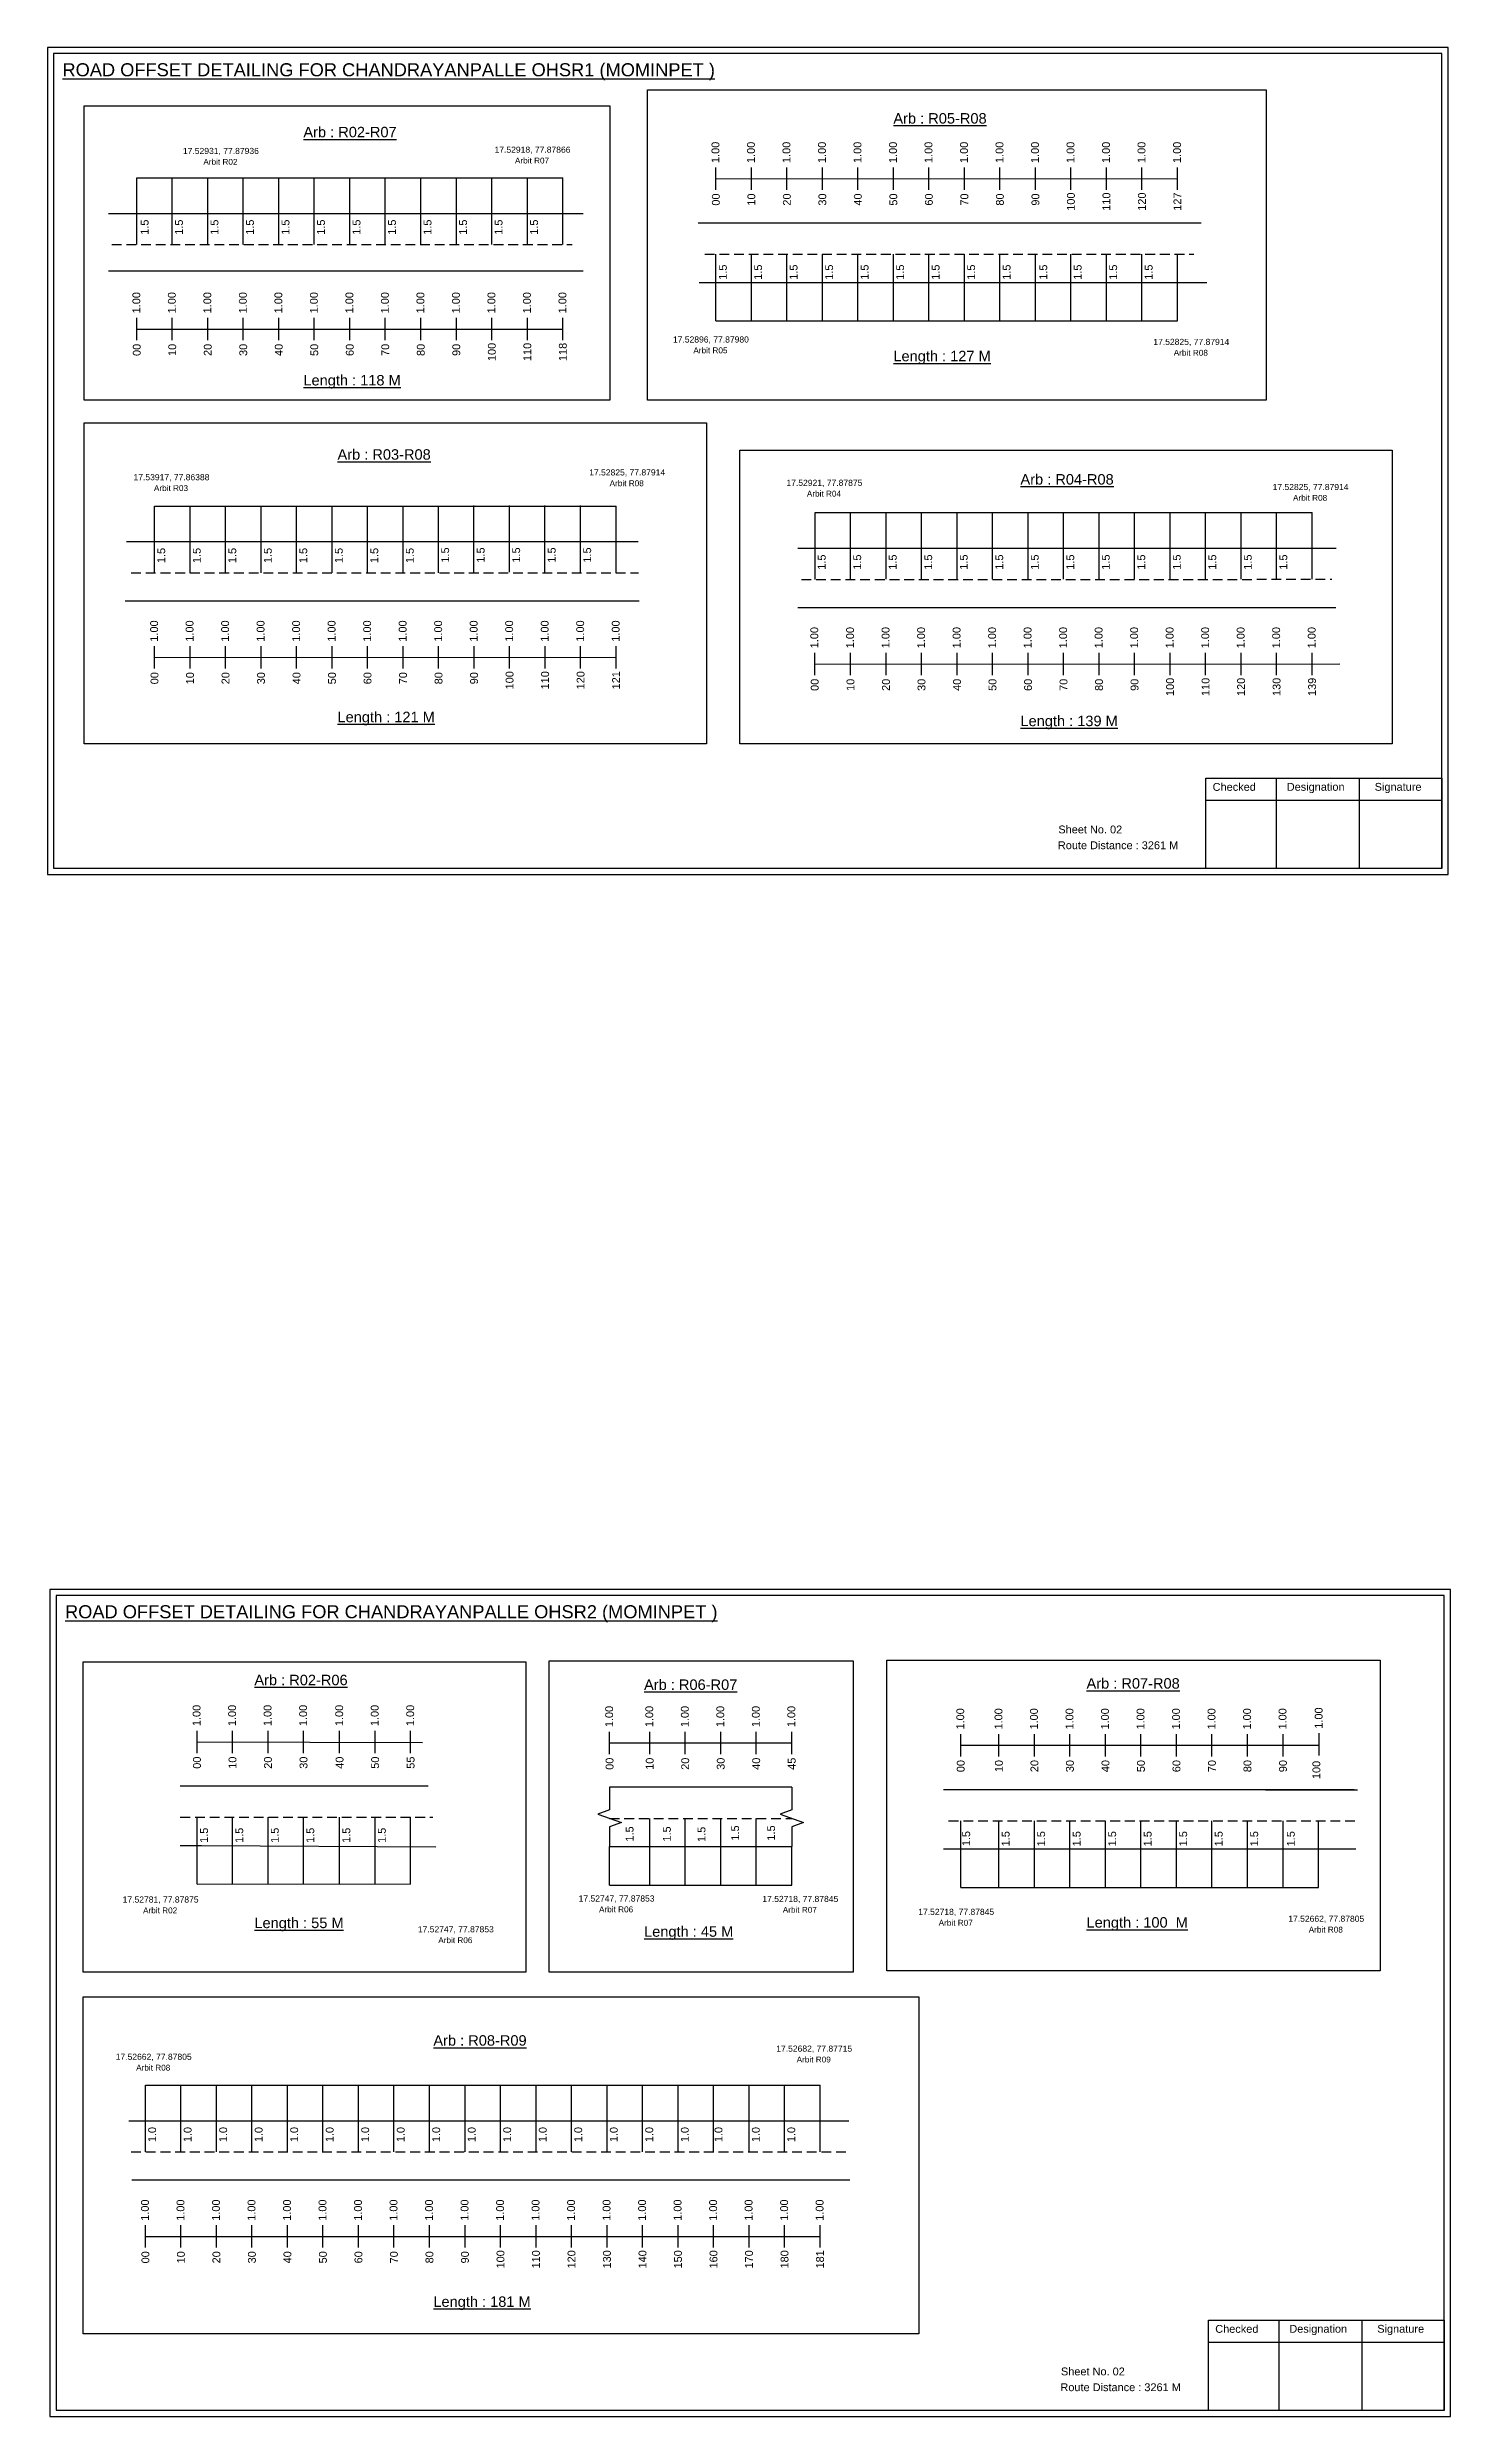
# Model space of a CAD drawing. Header units: inches. Extents: x 344 to 6776, y 358 to 1565.
# Drawn here: x 4092 to 4630, y 483 to 1390 of the extents above; entities that cross this region are included whole.
import ezdxf

# ---------------------------------------------------------------- set-up
doc = ezdxf.new("R2010")
doc.units = ezdxf.units.IN
doc.header["$MEASUREMENT"] = 0
doc.linetypes.add('DASHED2', pattern=[0.375, 0.25, -0.125])
for name, color, linetype in [('PDF_Geometry', 7, 'Continuous'), ('PDF_Text', 5, 'Continuous'), ('pipe', 5, 'Continuous')]:
    doc.layers.add(name, color=color, linetype=linetype)
doc.styles.add('PDF Arial', font='arial.ttf')
doc.styles.get("Standard").update_dxf_attribs({"font": 'arial.ttf'})

msp = doc.modelspace()

# ---------------------------------------------------------------- linework, layer by layer
at = {"color": 217, "true_color": 0x93278f}
for p, q in [((4348.37, 1335.63), (4348.37, 1344.19)), ((4361.97, 1335.63), (4361.97, 1344.19)), ((4375.57, 1335.63), (4375.57, 1344.19)), ((4389.17, 1335.63), (4389.17, 1344.19)), ((4402.77, 1335.63), (4402.77, 1344.19)), ((4416.37, 1335.63), (4416.37, 1344.19)), ((4429.97, 1335.63), (4429.97, 1344.19)), ((4443.57, 1335.63), (4443.57, 1344.19)), ((4457.17, 1335.63), (4457.17, 1344.19)), ((4470.77, 1335.63), (4470.77, 1344.19)), ((4484.37, 1335.63), (4484.37, 1344.19)), ((4497.97, 1335.63), (4497.97, 1344.19)), ((4511.57, 1335.63), (4511.57, 1344.19)), ((4525.17, 1335.63), (4525.17, 1344.19)), ((4348.37, 1339.9), (4525.17, 1340.02)), ((4126.56, 1278.08), (4126.56, 1286.63)), ((4126.56, 1282.34), (4289.76, 1282.38)), ((4140.16, 1278.08), (4140.16, 1286.63)), ((4153.76, 1278.08), (4153.76, 1286.63)), ((4167.36, 1278.08), (4167.36, 1286.63)), ((4180.96, 1278.08), (4180.96, 1286.63)), ((4194.56, 1278.08), (4194.56, 1286.63)), ((4208.16, 1278.08), (4208.16, 1286.63)), ((4221.76, 1278.08), (4221.76, 1286.63)), ((4235.36, 1278.08), (4235.36, 1286.63)), ((4248.96, 1278.08), (4248.96, 1286.63)), ((4262.56, 1278.08), (4262.56, 1286.63)), ((4276.16, 1278.08), (4276.16, 1286.63)), ((4289.76, 1278.08), (4289.76, 1286.63)), ((4133.37, 1152.38), (4133.37, 1160.94)), ((4133.37, 1156.65), (4310.17, 1156.71)), ((4146.97, 1152.38), (4146.97, 1160.94)), ((4160.57, 1152.38), (4160.57, 1160.94)), ((4174.17, 1152.38), (4174.17, 1160.94)), ((4187.77, 1152.38), (4187.77, 1160.94)), ((4201.37, 1152.38), (4201.37, 1160.94)), ((4214.97, 1152.38), (4214.97, 1160.94)), ((4228.57, 1152.38), (4228.57, 1160.94)), ((4242.17, 1152.38), (4242.17, 1160.94)), ((4255.77, 1152.38), (4255.77, 1160.94)), ((4269.37, 1152.38), (4269.37, 1160.94)), ((4282.97, 1152.38), (4282.97, 1160.94)), ((4296.57, 1152.38), (4296.57, 1160.94)), ((4310.17, 1152.38), (4310.17, 1160.94)), ((4386.23, 1149.86), (4386.23, 1158.42)), ((4386.23, 1154.13), (4587.29, 1154.17)), ((4399.93, 1149.86), (4399.93, 1158.42)), ((4413.53, 1149.86), (4413.53, 1158.42)), ((4427.13, 1149.86), (4427.13, 1158.42)), ((4440.73, 1149.86), (4440.73, 1158.42)), ((4454.33, 1149.86), (4454.33, 1158.42)), ((4467.93, 1149.86), (4467.93, 1158.42)), ((4481.53, 1149.86), (4481.53, 1158.42)), ((4495.13, 1149.86), (4495.13, 1158.42)), ((4508.73, 1149.86), (4508.73, 1158.42)), ((4522.33, 1149.86), (4522.33, 1158.42)), ((4535.93, 1149.86), (4535.93, 1158.42)), ((4549.53, 1149.86), (4549.53, 1158.42)), ((4563.13, 1149.86), (4563.13, 1158.42)), ((4576.73, 1149.86), (4576.73, 1158.42)), ((4149.65, 737.21), (4149.65, 745.77)), ((4163.25, 737.21), (4163.25, 745.77)), ((4176.85, 737.21), (4176.85, 745.77)), ((4190.45, 737.21), (4190.45, 745.77)), ((4204.26, 737.21), (4204.26, 745.77)), ((4217.86, 737.21), (4217.86, 745.77)), ((4231.46, 737.21), (4231.46, 745.77)), ((4307.66, 736.81), (4307.66, 745.37)), ((4323.03, 736.81), (4323.03, 745.37)), ((4336.63, 736.81), (4336.63, 745.37)), ((4350.23, 736.81), (4350.23, 745.37)), ((4363.83, 736.81), (4363.83, 745.37)), ((4377.43, 736.81), (4377.43, 745.37)), ((4442.15, 735.9), (4442.15, 744.46)), ((4456.78, 735.9), (4456.78, 744.46)), ((4470.38, 735.9), (4470.38, 744.46)), ((4483.98, 735.9), (4483.98, 744.46)), ((4497.58, 735.9), (4497.58, 744.46)), ((4511.18, 735.9), (4511.18, 744.46)), ((4524.78, 735.9), (4524.78, 744.46)), ((4538.38, 735.9), (4538.38, 744.46)), ((4551.98, 735.9), (4551.98, 744.46)), ((4565.58, 735.9), (4565.58, 744.46)), ((4579.4, 736.23), (4579.4, 744.79)), ((4149.65, 741.48), (4235.97, 741.24)), ((4307.66, 741.08), (4377.43, 741.08)), ((4442.15, 740.18), (4579.4, 740.26)), ((4129.88, 547.85), (4129.88, 556.4)), ((4143.48, 547.85), (4143.48, 556.4)), ((4157.08, 547.85), (4157.08, 556.4)), ((4170.68, 547.85), (4170.68, 556.4)), ((4184.28, 547.85), (4184.28, 556.4)), ((4197.88, 547.85), (4197.88, 556.4)), ((4211.48, 547.85), (4211.48, 556.4)), ((4225.08, 547.85), (4225.08, 556.4)), ((4238.68, 547.85), (4238.68, 556.4)), ((4252.28, 547.85), (4252.28, 556.4)), ((4265.88, 547.85), (4265.88, 556.4)), ((4279.48, 547.85), (4279.48, 556.4)), ((4293.08, 547.85), (4293.08, 556.4)), ((4306.68, 547.85), (4306.68, 556.4)), ((4320.28, 547.85), (4320.28, 556.4)), ((4333.88, 547.85), (4333.88, 556.4)), ((4347.48, 547.85), (4347.48, 556.4)), ((4361.08, 547.85), (4361.08, 556.4)), ((4374.68, 547.85), (4374.68, 556.4)), ((4388.28, 547.85), (4388.28, 556.4)), ((4129.88, 552.11), (4388.28, 552.17))]:
    msp.add_line(p, q, dxfattribs=at)
at = {"color": 5}
for p, q in [((4126.56, 1340.31), (4289.76, 1340.31)), ((4348.37, 1285.49), (4525.17, 1285.49)), ((4133.37, 1214.62), (4310.17, 1214.62)), ((4386.33, 1212.09), (4576.73, 1212.09)), ((4149.65, 687.07), (4231.46, 687.1)), ((4307.66, 686.67), (4377.43, 686.67)), ((4442.15, 685.76), (4579.18, 685.76)), ((4129.88, 610.06), (4388.28, 610.08))]:
    msp.add_line(p, q, dxfattribs=at)
for p, q in [((4126.56, 1314.77), (4126.56, 1340.31)), ((4140.16, 1314.77), (4140.16, 1340.31)), ((4153.76, 1314.77), (4153.76, 1340.31)), ((4167.36, 1314.77), (4167.36, 1340.31)), ((4180.96, 1314.77), (4180.96, 1340.31)), ((4194.56, 1314.77), (4194.56, 1340.31)), ((4208.16, 1314.77), (4208.16, 1340.31)), ((4221.76, 1314.77), (4221.76, 1340.31)), ((4235.36, 1314.77), (4235.36, 1340.31)), ((4248.96, 1314.77), (4248.96, 1340.31)), ((4262.56, 1314.77), (4262.56, 1340.31)), ((4276.16, 1314.77), (4276.16, 1340.31)), ((4289.76, 1314.77), (4289.76, 1340.31)), ((4115.68, 1326.66), (4297.59, 1326.66)), ((4534.22, 1322.91), (4341.52, 1322.91)), ((4348.37, 1285.49), (4348.37, 1311.02)), ((4361.97, 1285.49), (4361.97, 1311.02)), ((4375.57, 1285.49), (4375.57, 1311.02)), ((4389.17, 1285.49), (4389.17, 1311.02)), ((4402.77, 1285.49), (4402.77, 1311.02)), ((4416.37, 1285.49), (4416.37, 1311.02)), ((4429.97, 1285.49), (4429.97, 1311.02)), ((4443.57, 1285.49), (4443.57, 1311.02)), ((4457.17, 1285.49), (4457.17, 1311.02)), ((4470.77, 1285.49), (4470.77, 1311.02)), ((4484.37, 1285.49), (4484.37, 1311.02)), ((4497.97, 1285.49), (4497.97, 1311.02)), ((4511.57, 1285.49), (4511.57, 1311.02)), ((4525.17, 1285.49), (4525.17, 1311.02)), ((4297.59, 1304.47), (4115.68, 1304.47)), ((4341.96, 1300.22), (4350.01, 1300.22)), ((4350.01, 1300.22), (4536.36, 1300.22)), ((4133.37, 1189.08), (4133.37, 1214.62)), ((4146.97, 1189.08), (4146.97, 1214.62)), ((4160.57, 1189.08), (4160.57, 1214.62)), ((4174.17, 1189.08), (4174.17, 1214.62)), ((4187.77, 1189.08), (4187.77, 1214.62)), ((4201.37, 1189.08), (4201.37, 1214.62)), ((4214.97, 1189.08), (4214.97, 1214.62)), ((4228.57, 1189.08), (4228.57, 1214.62)), ((4242.17, 1189.08), (4242.17, 1214.62)), ((4255.71, 1189.26), (4255.71, 1214.8)), ((4269.31, 1189.26), (4269.31, 1214.8)), ((4282.91, 1189.26), (4282.91, 1214.8)), ((4296.51, 1189.26), (4296.51, 1214.8)), ((4310.17, 1189.08), (4310.17, 1214.62)), ((4386.33, 1186.49), (4386.33, 1212.09)), ((4399.93, 1186.56), (4399.93, 1212.09)), ((4413.53, 1186.56), (4413.53, 1212.09)), ((4427.13, 1186.56), (4427.13, 1212.09)), ((4440.73, 1186.56), (4440.73, 1212.09)), ((4454.33, 1186.56), (4454.33, 1212.09)), ((4467.93, 1186.56), (4467.93, 1212.09)), ((4481.53, 1186.56), (4481.53, 1212.09)), ((4495.13, 1186.56), (4495.13, 1212.09)), ((4508.73, 1186.56), (4508.73, 1212.09)), ((4522.33, 1186.56), (4522.33, 1212.09)), ((4535.93, 1186.56), (4535.93, 1212.09)), ((4549.53, 1186.56), (4549.53, 1212.09)), ((4563.13, 1186.56), (4563.13, 1212.09)), ((4576.73, 1186.56), (4576.73, 1212.09)), ((4122.67, 1200.97), (4318.55, 1200.97)), ((4379.79, 1198.43), (4585.89, 1198.44)), ((4122.13, 1178.28), (4318.96, 1178.32)), ((4379.69, 1175.82), (4585.85, 1175.72)), ((4238.2, 724.49), (4143.24, 724.49)), ((4377.43, 724.09), (4307.66, 724.09)), ((4592.84, 723.18), (4435.59, 723.18)), ((4558.83, 723.18), (4594.08, 723.18)), ((4149.65, 687.07), (4149.65, 712.61)), ((4163.25, 687.07), (4163.25, 712.61)), ((4176.85, 687.07), (4176.85, 712.61)), ((4190.45, 687.07), (4190.45, 712.61)), ((4204.26, 687.07), (4204.26, 712.61)), ((4217.86, 687.07), (4217.86, 712.61)), ((4231.46, 687.07), (4231.46, 712.61)), ((4323.03, 686.67), (4323.03, 712.2)), ((4336.63, 686.67), (4336.63, 712.2)), ((4350.23, 686.67), (4350.23, 712.2)), ((4363.83, 686.67), (4363.83, 712.2)), ((4442.15, 685.76), (4442.15, 711.29)), ((4456.78, 685.76), (4456.78, 711.29)), ((4470.38, 685.76), (4470.38, 711.29)), ((4483.98, 685.76), (4483.98, 711.29)), ((4497.58, 685.76), (4497.58, 711.29)), ((4511.18, 685.76), (4511.18, 711.29)), ((4524.78, 685.76), (4524.78, 711.29)), ((4538.38, 685.76), (4538.38, 711.29)), ((4551.98, 685.76), (4551.98, 711.29)), ((4565.58, 685.76), (4565.58, 711.29)), ((4579.18, 685.76), (4579.18, 711.29)), ((4307.66, 701.4), (4377.43, 701.4)), ((4307.66, 686.67), (4307.66, 701.4)), ((4377.43, 686.67), (4377.43, 701.4)), ((4435.59, 700.49), (4467.71, 700.49)), ((4467.71, 700.49), (4593.53, 700.49)), ((4129.88, 584.54), (4129.88, 610.08)), ((4143.48, 584.54), (4143.48, 610.08)), ((4157.08, 584.54), (4157.08, 610.08)), ((4170.68, 584.54), (4170.68, 610.08)), ((4184.28, 584.54), (4184.28, 610.08)), ((4197.88, 584.54), (4197.88, 610.08)), ((4211.48, 584.54), (4211.48, 610.08)), ((4225.08, 584.54), (4225.08, 610.08)), ((4238.68, 584.54), (4238.68, 610.08)), ((4252.28, 584.54), (4252.28, 610.08)), ((4265.88, 584.54), (4265.88, 610.08)), ((4279.48, 584.54), (4279.48, 610.08)), ((4293.08, 584.54), (4293.08, 610.08)), ((4306.68, 584.54), (4306.68, 610.08)), ((4320.28, 584.54), (4320.28, 610.08)), ((4333.88, 584.54), (4333.88, 610.08)), ((4347.48, 584.54), (4347.48, 610.08)), ((4361.08, 584.54), (4361.08, 610.08)), ((4374.68, 584.54), (4374.68, 610.08)), ((4388.28, 584.54), (4388.28, 610.08)), ((4123.46, 596.43), (4399.26, 596.43)), ((4124.71, 573.86), (4399.71, 573.82))]:
    msp.add_line(p, q)
at = {"linetype": 'DASHED2', "ltscale": 15}
for p, q in [((4116.96, 1314.77), (4293.37, 1314.77)), ((4344.07, 1311.02), (4531.46, 1311.02)), ((4124.42, 1189.08), (4318.7, 1189.08)), ((4381.14, 1186.48), (4584.32, 1186.56)), ((4143.24, 712.61), (4239.92, 712.61)), ((4307.66, 712.2), (4377.43, 712.2)), ((4437.52, 711.29), (4593.83, 711.29)), ((4124.42, 584.54), (4398.47, 584.59))]:
    msp.add_line(p, q, dxfattribs=at)
for points in [[(4322.21, 1373.93), (4559.17, 1373.93), (4559.17, 1255.11), (4322.21, 1255.11)], [(4106.47, 1367.79), (4307.71, 1367.79), (4307.71, 1255.11), (4106.47, 1255.11)], [(4357.6, 1235.98), (4607.45, 1235.98), (4607.45, 1123.62), (4357.6, 1123.62)], [(4106.02, 772.12), (4275.63, 772.12), (4275.63, 653.29), (4106.02, 653.29)], [(4284.56, 772.51), (4400.91, 772.51), (4400.91, 653.29), (4284.56, 653.29)], [(4413.88, 772.71), (4602.8, 772.71), (4602.8, 653.88), (4413.88, 653.88)], [(4106.02, 643.87), (4426.07, 643.87), (4426.07, 514.87), (4106.02, 514.87)]]:
    msp.add_lwpolyline(points, close=True)
at = {"linetype": 'Continuous'}
for points in [[(4307.66, 724.09), (4307.66, 715.48), (4303.16, 713.84), (4312.16, 710.57), (4307.66, 708.93), (4307.66, 701.4)], [(4377.43, 724.09), (4377.43, 715.48), (4372.93, 713.84), (4381.93, 710.57), (4377.43, 708.93), (4377.43, 701.4)]]:
    msp.add_lwpolyline(points, dxfattribs=at)
msp.add_lwpolyline([(4143.24, 701.8), (4151.3, 701.8), (4241.15, 701.3)])
at = {"layer": 'PDF_Geometry'}
for points in [[(4092.32, 1390.2), (4092.32, 1073.49), (4628.79, 1073.49), (4628.79, 1390.2)], [(4094.64, 1387.87), (4094.64, 1075.91), (4626.37, 1075.91), (4626.37, 1387.87)], [(4093.31, 799.88), (4093.31, 483.17), (4629.78, 483.17), (4629.78, 799.88)], [(4095.63, 797.55), (4095.63, 485.59), (4627.36, 485.59), (4627.36, 797.55)]]:
    msp.add_lwpolyline(points, close=True, dxfattribs=at)
at = {"layer": 'PDF_Geometry', "color": 242, "true_color": 0xcc1f26}
for points in [[(4626.37, 1075.81), (4536.03, 1075.81), (4536.03, 1110.42), (4626.37, 1110.42)], [(4627.36, 485.49), (4537.02, 485.49), (4537.02, 520.1), (4627.36, 520.1)]]:
    msp.add_lwpolyline(points, close=True, dxfattribs=at)
for points in [[(4563.01, 1110.42), (4563.01, 1075.81)], [(4594.74, 1110.42), (4594.74, 1075.81)], [(4536.03, 1102.05), (4626.37, 1102.05)], [(4564, 520.1), (4564, 485.49)], [(4595.73, 520.1), (4595.73, 485.49)], [(4537.02, 511.73), (4627.36, 511.73)]]:
    msp.add_lwpolyline(points, dxfattribs=at)
at = {"layer": 'pipe', "color": 0}
msp.add_lwpolyline([(4106.47, 1246.48), (4344.79, 1246.48), (4344.79, 1123.62), (4106.47, 1123.62)], close=True, dxfattribs=at)

# ---------------------------------------------------------------- texts
at = {"color": 242, "true_color": 0xcd2027}
for s, height, p in [('%%UROAD OFFSET DETAILING FOR CHANDRAYANPALLE OHSR1 (MOMINPET )', 5, (4098.09, 1379.13)), ('%%UArb : R05-R08', 4, (4416.35, 1361.03)), ('%%UArb : R02-R07', 4, (4190.38, 1355.78)), ('%%ULength : 127 M', 4, (4416.35, 1270.03)), ('%%ULength : 118 M', 4, (4190.38, 1260.78)), ('%%UArb : R03-R08', 4, (4203.44, 1232.35)), ('%%UArb : R04-R08', 4, (4465.02, 1222.84)), ('%%ULength : 121 M', 4, (4203.44, 1131.85)), ('%%ULength : 139 M', 4, (4465.02, 1130.34)), ('%%UROAD OFFSET DETAILING FOR CHANDRAYANPALLE OHSR2 (MOMINPET )', 5, (4099.08, 788.8)), ('%%UArb : R02-R06', 4, (4171.61, 763.18)), ('%%UArb : R06-R07', 4, (4320.86, 761.38)), ('%%UArb : R07-R08', 4, (4490.32, 761.87)), ('%%ULength : 55 M', 4, (4171.61, 670.18)), ('%%ULength : 100  M', 4, (4490.32, 670.37)), ('%%ULength : 45 M', 4, (4320.86, 666.88)), ('%%UArb : R08-R09', 4, (4240.16, 625.18)), ('%%ULength : 181 M', 4, (4240.16, 525.18))]:
    msp.add_text(s, height=height, dxfattribs=at).set_placement(p)
at = {"color": 5}
for s, height, p in [('17.52931, 77.87936', 2.34, (4144.24, 1349.38)), ('17.52918, 77.87866', 2.34, (4263.59, 1349.87)), ('Arbit R02', 2.246, (4152.06, 1345.25)), ('Arbit R07', 2.246, (4271.41, 1345.75)), ('17.52896, 77.87980', 2.34, (4331.92, 1277.2)), ('Arbit R05', 2.246, (4339.74, 1273.08)), ('17.52825, 77.87914', 2.34, (4515.91, 1276.28)), ('Arbit R08', 2.246, (4523.73, 1272.16)), ('17.53917, 77.86388', 2.34, (4125.31, 1224.47)), ('17.52825, 77.87914', 2.34, (4299.85, 1226.32)), ('Arbit R08', 2.246, (4307.67, 1222.2)), ('17.52921, 77.87875', 2.34, (4375.39, 1222.34)), ('Arbit R03', 2.246, (4133.13, 1220.35)), ('Arbit R04', 2.246, (4383.21, 1218.22)), ('17.52825, 77.87914', 2.34, (4561.6, 1220.73)), ('Arbit R08', 2.246, (4569.42, 1216.61)), ('17.52781, 77.87875', 2.34, (4121.15, 679.96)), ('17.52747, 77.87853', 2.34, (4295.79, 680.35)), ('17.52718, 77.87845', 2.34, (4366.16, 680.18)), ('Arbit R02', 2.246, (4128.97, 675.84)), ('Arbit R06', 2.246, (4303.61, 676.23)), ('Arbit R07', 2.246, (4373.98, 676.06)), ('17.52718, 77.87845', 2.34, (4425.87, 675.24)), ('Arbit R07', 2.246, (4433.69, 671.11)), ('17.52662, 77.87805', 2.34, (4567.6, 672.61)), ('17.52747, 77.87853', 2.34, (4234.22, 668.57)), ('Arbit R06', 2.246, (4242.04, 664.44)), ('Arbit R08', 2.246, (4575.42, 668.48)), ('17.52662, 77.87805', 2.34, (4118.5, 619.76)), ('Arbit R08', 2.246, (4126.32, 615.64)), ('17.52682, 77.87715', 2.34, (4371.48, 622.88)), ('Arbit R09', 2.246, (4379.3, 618.75))]:
    msp.add_text(s, height=height, dxfattribs=at).set_placement(p)
at = {"color": 217, "true_color": 0x93278f}
for s, p in [('1.00', (4349.69, 1345.93)), ('1.00', (4363.29, 1345.93)), ('1.00', (4376.89, 1345.93)), ('1.00', (4390.49, 1345.93)), ('1.00', (4404.09, 1345.93)), ('1.00', (4417.69, 1345.93)), ('1.00', (4431.29, 1345.93)), ('1.00', (4444.89, 1345.93)), ('1.00', (4458.49, 1345.93)), ('1.00', (4472.09, 1345.93)), ('1.00', (4485.69, 1345.93)), ('1.00', (4499.29, 1345.93)), ('1.00', (4512.89, 1345.93)), ('1.00', (4526.49, 1345.93)), ('00', (4349.84, 1329.61)), ('10', (4363.44, 1329.61)), ('20', (4377.04, 1329.61)), ('30', (4390.64, 1329.61)), ('40', (4404.24, 1329.61)), ('50', (4417.84, 1329.61)), ('60', (4431.44, 1329.61)), ('70', (4445.04, 1329.61)), ('80', (4458.64, 1329.61)), ('90', (4472.24, 1329.61)), ('100', (4485.84, 1327.65)), ('110', (4499.44, 1327.65)), ('120', (4513.04, 1327.65)), ('127', (4526.64, 1327.65)), ('1.00', (4127.89, 1288.37)), ('1.00', (4141.49, 1288.37)), ('1.00', (4155.09, 1288.37)), ('1.00', (4168.69, 1288.37)), ('1.00', (4182.29, 1288.37)), ('1.00', (4195.89, 1288.37)), ('1.00', (4209.49, 1288.37)), ('1.00', (4223.09, 1288.37)), ('1.00', (4236.69, 1288.37)), ('1.00', (4250.29, 1288.37)), ('1.00', (4263.89, 1288.37)), ('1.00', (4277.49, 1288.37)), ('1.00', (4291.09, 1288.37)), ('00', (4128.04, 1272.05)), ('10', (4141.64, 1272.05)), ('20', (4155.24, 1272.05)), ('30', (4168.84, 1272.05)), ('40', (4182.44, 1272.05)), ('50', (4196.04, 1272.05)), ('60', (4209.64, 1272.05)), ('70', (4223.24, 1272.05)), ('80', (4236.84, 1272.05)), ('90', (4250.44, 1272.05)), ('100', (4264.04, 1270.1)), ('110', (4277.64, 1270.1)), ('118', (4291.24, 1270.1)), ('1.00', (4134.69, 1162.68)), ('1.00', (4148.29, 1162.68)), ('1.00', (4161.89, 1162.68)), ('1.00', (4175.49, 1162.68)), ('1.00', (4189.09, 1162.68)), ('1.00', (4202.69, 1162.68)), ('1.00', (4216.29, 1162.68)), ('1.00', (4229.89, 1162.68)), ('1.00', (4243.49, 1162.68)), ('1.00', (4257.09, 1162.68)), ('1.00', (4270.69, 1162.68)), ('1.00', (4284.29, 1162.68)), ('1.00', (4297.89, 1162.68)), ('1.00', (4311.49, 1162.68)), ('1.00', (4387.56, 1160.15)), ('1.00', (4401.26, 1160.15)), ('1.00', (4414.86, 1160.15)), ('1.00', (4428.46, 1160.15)), ('1.00', (4442.06, 1160.15)), ('1.00', (4455.66, 1160.15)), ('1.00', (4469.26, 1160.15)), ('1.00', (4482.86, 1160.15)), ('1.00', (4496.46, 1160.15)), ('1.00', (4510.06, 1160.15)), ('1.00', (4523.66, 1160.15)), ('1.00', (4537.26, 1160.15)), ('1.00', (4550.86, 1160.15)), ('1.00', (4564.46, 1160.15)), ('1.00', (4578.06, 1160.15)), ('00', (4134.84, 1146.36)), ('10', (4148.44, 1146.36)), ('20', (4162.04, 1146.36)), ('30', (4175.64, 1146.36)), ('40', (4189.24, 1146.36)), ('50', (4202.84, 1146.36)), ('60', (4216.44, 1146.36)), ('70', (4230.04, 1146.36)), ('80', (4243.64, 1146.36)), ('90', (4257.24, 1146.36)), ('100', (4270.84, 1144.41)), ('110', (4284.44, 1144.41)), ('120', (4298.04, 1144.41)), ('121', (4311.64, 1144.41)), ('00', (4387.71, 1143.83)), ('10', (4401.41, 1143.83)), ('20', (4415.01, 1143.83)), ('30', (4428.61, 1143.83)), ('40', (4442.21, 1143.83)), ('50', (4455.81, 1143.83)), ('60', (4469.41, 1143.83)), ('70', (4483.01, 1143.83)), ('80', (4496.61, 1143.83)), ('90', (4510.21, 1143.83)), ('100', (4523.81, 1141.88)), ('110', (4537.41, 1141.88)), ('120', (4551.01, 1141.88)), ('130', (4564.61, 1141.88)), ('139', (4578.21, 1141.88)), ('1.00', (4150.97, 747.51)), ('1.00', (4164.57, 747.51)), ('1.00', (4178.17, 747.51)), ('1.00', (4191.77, 747.51)), ('1.00', (4205.59, 747.51)), ('1.00', (4219.19, 747.51)), ('1.00', (4232.79, 747.51)), ('1.00', (4308.99, 747.1)), ('1.00', (4324.36, 747.1)), ('1.00', (4337.96, 747.1)), ('1.00', (4351.56, 747.1)), ('1.00', (4365.16, 747.1)), ('1.00', (4378.76, 747.1)), ('1.00', (4443.48, 746.2)), ('1.00', (4458.1, 746.2)), ('1.00', (4471.7, 746.2)), ('1.00', (4485.3, 746.2)), ('1.00', (4498.9, 746.2)), ('1.00', (4512.5, 746.2)), ('1.00', (4526.1, 746.2)), ('1.00', (4539.7, 746.2)), ('1.00', (4553.3, 746.2)), ('1.00', (4566.9, 746.2)), ('1.00', (4580.73, 746.52)), ('00', (4151.12, 731.19)), ('10', (4164.72, 731.19)), ('20', (4178.32, 731.19)), ('30', (4191.92, 731.19)), ('40', (4205.74, 731.19)), ('50', (4219.34, 731.19)), ('55', (4232.94, 731.19)), ('00', (4309.14, 730.78)), ('10', (4324.51, 730.78)), ('20', (4338.11, 730.78)), ('30', (4351.71, 730.78)), ('40', (4365.31, 730.78)), ('45', (4378.91, 730.78)), ('00', (4443.63, 729.88)), ('10', (4458.26, 729.88)), ('20', (4471.86, 729.88)), ('30', (4485.46, 729.88)), ('40', (4499.06, 729.88)), ('50', (4512.66, 729.88)), ('60', (4526.26, 729.88)), ('70', (4539.86, 729.88)), ('80', (4553.46, 729.88)), ('90', (4567.06, 729.88)), ('100', (4579.85, 727.23)), ('1.00', (4131.2, 558.14)), ('1.00', (4144.8, 558.14)), ('1.00', (4158.4, 558.14)), ('1.00', (4172, 558.14)), ('1.00', (4185.6, 558.14)), ('1.00', (4199.2, 558.14)), ('1.00', (4212.8, 558.14)), ('1.00', (4226.4, 558.14)), ('1.00', (4240, 558.14)), ('1.00', (4253.6, 558.14)), ('1.00', (4267.2, 558.14)), ('1.00', (4280.8, 558.14)), ('1.00', (4294.4, 558.14)), ('1.00', (4308, 558.14)), ('1.00', (4321.6, 558.14)), ('1.00', (4335.2, 558.14)), ('1.00', (4348.8, 558.14)), ('1.00', (4362.4, 558.14)), ('1.00', (4376, 558.14)), ('1.00', (4389.6, 558.14)), ('00', (4131.35, 541.82)), ('10', (4144.95, 541.82)), ('20', (4158.55, 541.82)), ('30', (4172.15, 541.82)), ('40', (4185.75, 541.82)), ('50', (4199.35, 541.82)), ('60', (4212.95, 541.82)), ('70', (4226.55, 541.82)), ('80', (4240.15, 541.82)), ('90', (4253.75, 541.82)), ('100', (4267.35, 539.87)), ('110', (4280.95, 539.87)), ('120', (4294.55, 539.87)), ('130', (4308.15, 539.87)), ('140', (4321.75, 539.87)), ('150', (4335.35, 539.87)), ('160', (4348.95, 539.87)), ('170', (4362.55, 539.87)), ('180', (4376.15, 539.87)), ('181', (4389.75, 539.87))]:
    msp.add_text(s, height=3, rotation=90, dxfattribs=at).set_placement(p)
for s, p in [('1.5', (4131.07, 1318.45)), ('1.5', (4144.23, 1318.45)), ('1.5', (4157.83, 1318.45)), ('1.5', (4171.43, 1318.45)), ('1.5', (4185.03, 1318.45)), ('1.5', (4198.63, 1318.45)), ('1.5', (4212.23, 1318.45)), ('1.5', (4225.83, 1318.45)), ('1.5', (4239.43, 1318.45)), ('1.5', (4253.03, 1318.45)), ('1.5', (4266.63, 1318.45)), ('1.5', (4280.23, 1318.45)), ('1.5', (4352.54, 1301.22)), ('1.5', (4366.03, 1301.22)), ('1.5', (4379.63, 1301.22)), ('1.5', (4393.23, 1301.22)), ('1.5', (4406.83, 1301.22)), ('1.5', (4420.43, 1301.22)), ('1.5', (4434.03, 1301.22)), ('1.5', (4447.63, 1301.22)), ('1.5', (4461.23, 1301.22)), ('1.5', (4475.26, 1301.22)), ('1.5', (4488.43, 1301.22)), ('1.5', (4502.03, 1301.22)), ('1.5', (4515.63, 1301.22)), ('1.5', (4137.44, 1192.76)), ('1.5', (4151.04, 1192.76)), ('1.5', (4164.64, 1192.76)), ('1.5', (4178.24, 1192.76)), ('1.5', (4191.84, 1192.76)), ('1.5', (4205.44, 1192.76)), ('1.5', (4219.04, 1192.76)), ('1.5', (4232.64, 1192.76)), ('1.5', (4246.18, 1192.94)), ('1.5', (4259.78, 1192.94)), ('1.5', (4273.38, 1192.94)), ('1.5', (4286.98, 1192.94)), ('1.5', (4300.58, 1192.94)), ('1.5', (4390.4, 1190.23)), ('1.5', (4404, 1190.23)), ('1.5', (4417.6, 1190.23)), ('1.5', (4431.2, 1190.23)), ('1.5', (4444.8, 1190.23)), ('1.5', (4458.4, 1190.23)), ('1.5', (4472, 1190.23)), ('1.5', (4485.6, 1190.23)), ('1.5', (4499.2, 1190.23)), ('1.5', (4512.8, 1190.23)), ('1.5', (4526.4, 1190.23)), ('1.5', (4540, 1190.23)), ('1.5', (4553.6, 1190.23)), ('1.5', (4567.2, 1190.23)), ('1.5', (4153.82, 702.8)), ('1.5', (4167.32, 702.8)), ('1.5', (4180.92, 702.8)), ('1.5', (4194.52, 702.8)), ('1.5', (4208.33, 702.8)), ('1.5', (4221.93, 702.8)), ('1.5', (4316.82, 703.31)), ('1.5', (4331.09, 703.31)), ('1.5', (4344.35, 703.18)), ('1.5', (4357.24, 703.68)), ('1.5', (4371.01, 703.68)), ('1.5', (4445.75, 701.54)), ('1.5', (4460.85, 701.49)), ('1.5', (4474.45, 701.49)), ('1.5', (4488.05, 701.49)), ('1.5', (4501.65, 701.49)), ('1.5', (4515.25, 701.49)), ('1.5', (4528.85, 701.49)), ('1.5', (4542.45, 701.49)), ('1.5', (4556.05, 701.49)), ('1.5', (4570.07, 701.49)), ('1.0', (4133.95, 588.22)), ('1.0', (4147.55, 588.22)), ('1.0', (4161.15, 588.22)), ('1.0', (4174.75, 588.22)), ('1.0', (4188.35, 588.22)), ('1.0', (4201.95, 588.22)), ('1.0', (4215.55, 588.22)), ('1.0', (4229.15, 588.22)), ('1.0', (4242.75, 588.22)), ('1.0', (4256.35, 588.22)), ('1.0', (4269.95, 588.22)), ('1.0', (4283.55, 588.22)), ('1.0', (4297.15, 588.22)), ('1.0', (4310.75, 588.22)), ('1.0', (4324.35, 588.22)), ('1.0', (4337.95, 588.22)), ('1.0', (4350.86, 588.22)), ('1.0', (4365.15, 588.22)), ('1.0', (4378.75, 588.22))]:
    msp.add_text(s, height=3, rotation=90).set_placement(p)
for s, p in [('Sheet No. 02', (4479.53, 1089.29)), ('Route Distance : 3261 M', (4479.34, 1083.24)), ('Sheet No. 02', (4480.52, 498.96)), ('Route Distance : 3261 M', (4480.33, 492.91))]:
    msp.add_text(s, height=3).set_placement(p)
at = {"layer": 'PDF_Text', "color": 7, "attachment_point": 7, "style": 'PDF Arial'}
for s, insert, char_height in [('Checked', (4538.63, 1105.54), 3.001), ('Designation', (4567.01, 1104.7), 3.0006), ('Signature', (4600.69, 1104.7), 3.001), ('Checked', (4539.62, 515.21), 3.001), ('Designation', (4568, 514.38), 3.0006), ('Signature', (4601.68, 514.38), 3.001)]:
    msp.add_mtext(s, dxfattribs=dict(at, insert=insert, char_height=char_height))

doc.saveas('drawing.dxf')
